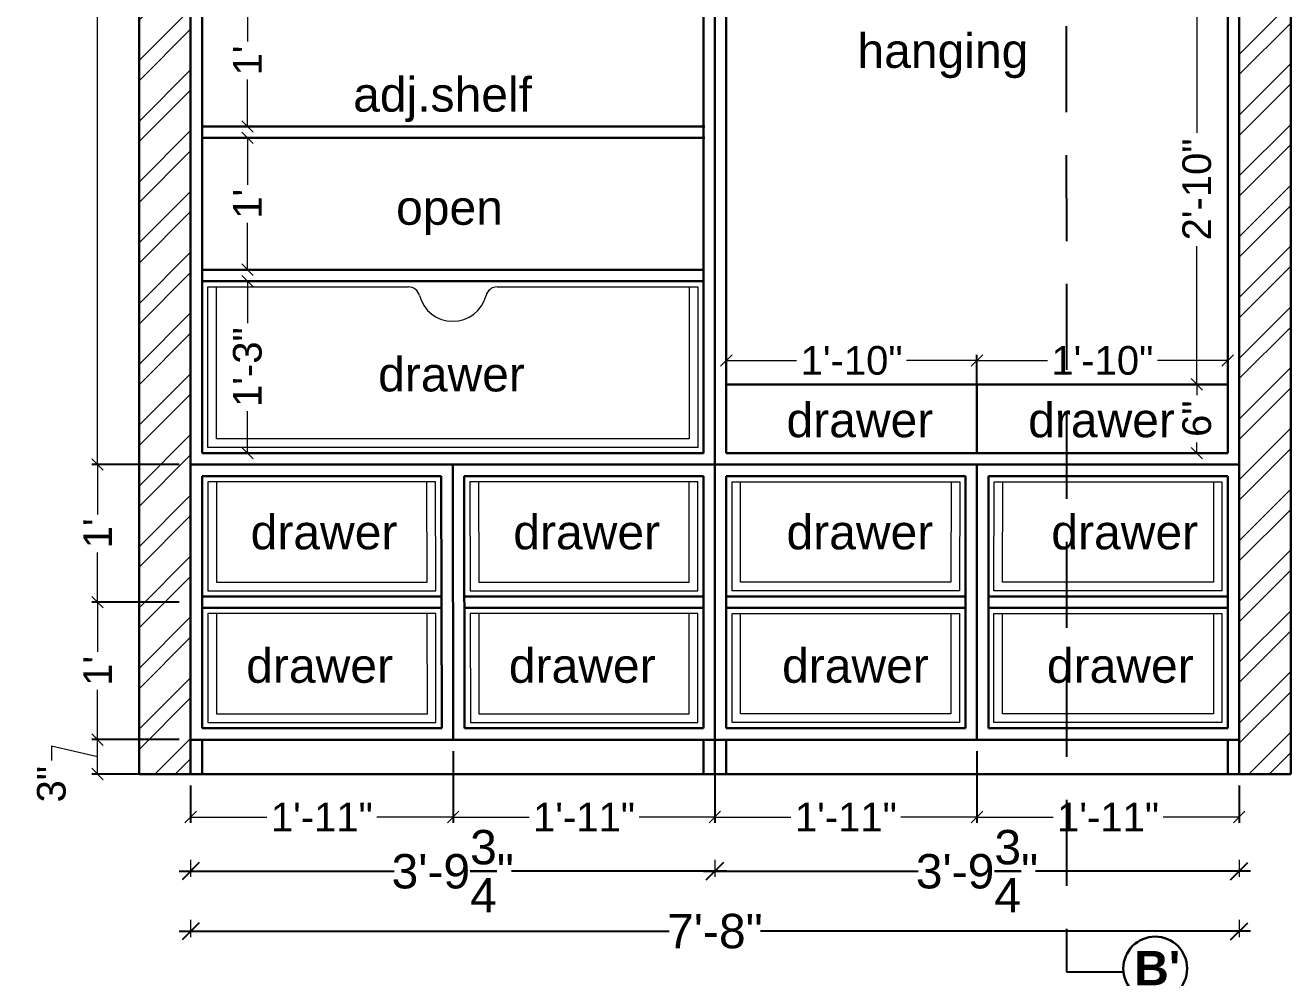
# Model space of a CAD drawing. Header units: millimetres. Extents: x 56222 to 3066687, y -650199 to -121287.
# Drawn here: x 136668.2 to 136778.6, y -182886.6 to -182803.5 of the extents above; entities that cross this region are included whole.
import ezdxf
from ezdxf import colors
from ezdxf.entities.mleader import LeaderData, LeaderLine
from ezdxf.math import Vec2, Vec3

# ---------------------------------------------------------------- set-up
doc = ezdxf.new("R2010")
doc.units = ezdxf.units.MM
doc.header["$MEASUREMENT"] = 0
doc.header["$PDMODE"] = 35
doc.linetypes.add('00 . GROUND FLOOR$0$DASHED', pattern=[0.75, 0.5, -0.25])
doc.layers.get('Defpoints').update_dxf_attribs({"color": 220})
doc.layers.add('AR HATCH-7', color=7, linetype='Continuous')
for name, color, linetype, lineweight in [('DIM.', 250, 'Continuous', 13), ('dim05', 1, 'Continuous', 13), ('FURNITURE', 32, 'Continuous', 9), ('FURNITURE-1', 252, 'Continuous', 13), ('Labelling', 1, 'Continuous', 25), ('Text', 7, 'Continuous', 15), ('wall', 7, 'Continuous', 30), ('XX~SLAB ( BEAM )~ ( DIM )', 7, 'Continuous', 9)]:
    doc.layers.add(name, color=color, linetype=linetype, lineweight=lineweight)
doc.styles.add('Arial', font='arial.ttf')
doc.styles.get("Standard").update_dxf_attribs({"font": 'arial.ttf', "height": 6})
doc.styles.add('style4', font='ARIALN.TTF')
doc.dimstyles.new('Archana', dxfattribs={"dimtxt": 3, "dimasz": 1.5, "dimexe": 0.5, "dimexo": 0.5, "dimgap": 0, "dimtad": 0, "dimzin": 0, "dimdsep": 46, "dimlunit": 4, "dimtxsty": 'Arial', "dimblk": 'OBLIQUE', "dimcen": 0, "dimdle": 1, "dimclrd": 1, "dimclre": 1, "dimclrt": 5, "dimadec": 0, "dimazin": 0, "dimtfac": 1, "dimtofl": 0, "dimtmove": 1, "dimatfit": 3, "dimfxl": 1, "dimfxlon": 1, "dimtolj": 1, "dimtzin": 0, "dimlwd": 25, "dimlwe": -1, "dimarcsym": 0})
doc.dimstyles.new('ISO-25', dxfattribs={"dimtxt": 2.5, "dimasz": 1, "dimexe": 0.5, "dimexo": 1, "dimtad": 0, "dimdec": 1, "dimlunit": 4, "dimtxsty": 'Standard', "dimblk": 'OBLIQUE', "dimcen": 2.5, "dimclrd": 1, "dimclre": 1, "dimclrt": 5, "dimadec": 0, "dimazin": 0, "dimtfac": 1, "dimtdec": 1, "dimtmove": 0, "dimatfit": 3, "dimfxl": 1, "dimlwd": -1, "dimarcsym": 0})

# ---------------------------------------------------------------- blocks, each defined once
blk = doc.blocks.new('_Oblique')
at = {"layer": 'wall', "color": 0, "lineweight": -2}
blk.add_line((-0.5, -0.5), (0.5, 0.5), dxfattribs=at)
blk = doc.blocks.new('*D699')
at = {"layer": 'Defpoints', "color": 0, "lineweight": 30, "transparency": 16777216}
for p in [(136705.52, -182865.85), (136682.61, -182868.85), (136705.52, -182872.6)]:
    blk.add_point(p, dxfattribs=at)
at = {"layer": 'dim05', "color": 1, "linetype": 'Continuous', "lineweight": -2, "transparency": 16777216}
for p, q in [((136705.52, -182866.85), (136705.52, -182873.1)), ((136682.61, -182869.85), (136682.61, -182873.1))]:
    blk.add_line(p, q, dxfattribs=at)
at = {"layer": 'dim05', "color": 1, "linetype": 'Continuous', "transparency": 16777216}
for p, q in [((136682.61, -182872.6), (136689.26, -182872.6)), ((136705.52, -182872.6), (136698.87, -182872.6))]:
    blk.add_line(p, q, dxfattribs=at)
at = {"layer": 'dim05', "color": 1, "transparency": 16777216, "rotation": 180}
blk.add_blockref('_Oblique', (136682.61, -182872.6), dxfattribs=at)
at = {"layer": 'dim05', "color": 1, "transparency": 16777216}
blk.add_blockref('_Oblique', (136705.52, -182872.6), dxfattribs=at)
at = {"layer": 'dim05', "color": 5, "lineweight": 25, "transparency": 16777216, "insert": (136694.06, -182872.6), "char_height": 2.5, "attachment_point": 5, "style": 'Arial'}
blk.add_mtext('1\'-11"', dxfattribs=at)
blk = doc.blocks.new('*D700')
at = {"layer": 'Defpoints', "color": 0, "lineweight": 30, "transparency": 16777216}
for p in [(136705.52, -182865.85), (136728.36, -182865.85), (136728.36, -182872.6)]:
    blk.add_point(p, dxfattribs=at)
at = {"layer": 'dim05', "color": 1, "linetype": 'Continuous', "lineweight": -2, "transparency": 16777216}
for p, q in [((136705.52, -182866.85), (136705.52, -182873.1)), ((136728.36, -182866.85), (136728.36, -182873.1))]:
    blk.add_line(p, q, dxfattribs=at)
at = {"layer": 'dim05', "color": 1, "linetype": 'Continuous', "transparency": 16777216}
for p, q in [((136705.52, -182872.6), (136712.14, -182872.6)), ((136728.36, -182872.6), (136721.74, -182872.6))]:
    blk.add_line(p, q, dxfattribs=at)
at = {"layer": 'dim05', "color": 1, "transparency": 16777216, "rotation": 180}
blk.add_blockref('_Oblique', (136705.52, -182872.6), dxfattribs=at)
at = {"layer": 'dim05', "color": 1, "transparency": 16777216}
blk.add_blockref('_Oblique', (136728.36, -182872.6), dxfattribs=at)
at = {"layer": 'dim05', "color": 5, "lineweight": 25, "transparency": 16777216, "insert": (136716.94, -182872.6), "char_height": 2.5, "attachment_point": 5, "style": 'Arial'}
blk.add_mtext('1\'-11"', dxfattribs=at)
blk = doc.blocks.new('*D701')
at = {"layer": 'Defpoints', "color": 0, "lineweight": 30, "transparency": 16777216}
for p in [(136728.36, -182865.85), (136751.23, -182865.85), (136751.23, -182872.6)]:
    blk.add_point(p, dxfattribs=at)
at = {"layer": 'dim05', "color": 1, "linetype": 'Continuous', "lineweight": -2, "transparency": 16777216}
for p, q in [((136728.36, -182866.85), (136728.36, -182873.1)), ((136751.23, -182866.85), (136751.23, -182873.1))]:
    blk.add_line(p, q, dxfattribs=at)
at = {"layer": 'dim05', "color": 1, "linetype": 'Continuous', "transparency": 16777216}
for p, q in [((136728.36, -182872.6), (136734.99, -182872.6)), ((136751.23, -182872.6), (136744.59, -182872.6))]:
    blk.add_line(p, q, dxfattribs=at)
at = {"layer": 'dim05', "color": 1, "transparency": 16777216, "rotation": 180}
blk.add_blockref('_Oblique', (136728.36, -182872.6), dxfattribs=at)
at = {"layer": 'dim05', "color": 1, "transparency": 16777216}
blk.add_blockref('_Oblique', (136751.23, -182872.6), dxfattribs=at)
at = {"layer": 'dim05', "color": 5, "lineweight": 25, "transparency": 16777216, "insert": (136739.79, -182872.6), "char_height": 2.5, "attachment_point": 5, "style": 'Arial'}
blk.add_mtext('1\'-11"', dxfattribs=at)
blk = doc.blocks.new('*D702')
at = {"layer": 'Defpoints', "color": 0, "lineweight": 30, "transparency": 16777216}
for p in [(136751.23, -182865.85), (136774.11, -182868.85), (136774.11, -182872.6)]:
    blk.add_point(p, dxfattribs=at)
at = {"layer": 'dim05', "color": 1, "linetype": 'Continuous', "lineweight": -2, "transparency": 16777216}
for p, q in [((136751.23, -182866.85), (136751.23, -182873.1)), ((136774.11, -182869.85), (136774.11, -182873.1))]:
    blk.add_line(p, q, dxfattribs=at)
at = {"layer": 'dim05', "color": 1, "linetype": 'Continuous', "transparency": 16777216}
for p, q in [((136751.23, -182872.6), (136757.87, -182872.6)), ((136774.11, -182872.6), (136767.47, -182872.6))]:
    blk.add_line(p, q, dxfattribs=at)
at = {"layer": 'dim05', "color": 1, "transparency": 16777216, "rotation": 180}
blk.add_blockref('_Oblique', (136751.23, -182872.6), dxfattribs=at)
at = {"layer": 'dim05', "color": 1, "transparency": 16777216}
blk.add_blockref('_Oblique', (136774.11, -182872.6), dxfattribs=at)
at = {"layer": 'dim05', "color": 5, "lineweight": 25, "transparency": 16777216, "insert": (136762.67, -182872.6), "char_height": 2.5, "attachment_point": 5, "style": 'Arial'}
blk.add_mtext('1\'-11"', dxfattribs=at)
blk = doc.blocks.new('*D703')
at = {"layer": 'Defpoints', "color": 0, "lineweight": 30, "transparency": 16777216}
for p in [(136674.49, -182865.85), (136682.61, -182865.85), (136682.61, -182868.85)]:
    blk.add_point(p, dxfattribs=at)
at = {"layer": 'dim05', "color": 1, "linetype": 'Continuous', "transparency": 16777216}
for p, q in [((136674.49, -182867.35), (136670.47, -182866.43)), ((136670.47, -182866.43), (136670.47, -182867.68)), ((136674.49, -182868.85), (136674.49, -182865.85))]:
    blk.add_line(p, q, dxfattribs=at)
at = {"layer": 'dim05', "color": 1, "linetype": 'Continuous', "lineweight": -2, "transparency": 16777216}
for p, q in [((136681.61, -182865.85), (136673.99, -182865.85)), ((136681.61, -182868.85), (136673.99, -182868.85))]:
    blk.add_line(p, q, dxfattribs=at)
at = {"layer": 'dim05', "color": 1, "transparency": 16777216}
for p, rotation in [((136674.49, -182865.85), 90), ((136674.49, -182868.85), 270)]:
    blk.add_blockref('_Oblique', p, dxfattribs=dict(at, rotation=rotation))
at = {"layer": 'dim05', "color": 5, "lineweight": 25, "transparency": 16777216, "insert": (136670.47, -182869.74), "char_height": 2.5, "attachment_point": 5, "rotation": 90, "style": 'Arial'}
blk.add_mtext('3"', dxfattribs=at)
blk = doc.blocks.new('*D704')
at = {"layer": 'Defpoints', "color": 0, "lineweight": 30, "transparency": 16777216}
for p in [(136674.49, -182853.85), (136682.61, -182853.85), (136682.61, -182865.85)]:
    blk.add_point(p, dxfattribs=at)
at = {"layer": 'dim05', "color": 1, "linetype": 'Continuous', "lineweight": -2, "transparency": 16777216}
for p, q in [((136681.61, -182853.85), (136673.99, -182853.85)), ((136681.61, -182865.85), (136673.99, -182865.85))]:
    blk.add_line(p, q, dxfattribs=at)
at = {"layer": 'dim05', "color": 1, "linetype": 'Continuous', "transparency": 16777216}
for p, q in [((136674.49, -182853.85), (136674.49, -182858.2)), ((136674.49, -182865.85), (136674.49, -182861.51))]:
    blk.add_line(p, q, dxfattribs=at)
at = {"layer": 'dim05', "color": 1, "transparency": 16777216}
for p, rotation in [((136674.49, -182853.85), 90), ((136674.49, -182865.85), 270)]:
    blk.add_blockref('_Oblique', p, dxfattribs=dict(at, rotation=rotation))
at = {"layer": 'dim05', "color": 5, "lineweight": 25, "transparency": 16777216, "insert": (136674.49, -182859.85), "char_height": 2.5, "attachment_point": 5, "rotation": 90, "style": 'Arial'}
blk.add_mtext("1'", dxfattribs=at)
blk = doc.blocks.new('*D705')
at = {"layer": 'Defpoints', "color": 0, "lineweight": 30, "transparency": 16777216}
for p in [(136674.49, -182841.85), (136682.61, -182841.85), (136682.61, -182853.85)]:
    blk.add_point(p, dxfattribs=at)
at = {"layer": 'dim05', "color": 1, "linetype": 'Continuous', "lineweight": -2, "transparency": 16777216}
for p, q in [((136681.61, -182841.85), (136673.99, -182841.85)), ((136681.61, -182853.85), (136673.99, -182853.85))]:
    blk.add_line(p, q, dxfattribs=at)
at = {"layer": 'dim05', "color": 1, "linetype": 'Continuous', "transparency": 16777216}
for p, q in [((136674.49, -182841.85), (136674.49, -182846.2)), ((136674.49, -182853.85), (136674.49, -182849.51))]:
    blk.add_line(p, q, dxfattribs=at)
at = {"layer": 'dim05', "color": 1, "transparency": 16777216}
for p, rotation in [((136674.49, -182841.85), 90), ((136674.49, -182853.85), 270)]:
    blk.add_blockref('_Oblique', p, dxfattribs=dict(at, rotation=rotation))
at = {"layer": 'dim05', "color": 5, "lineweight": 25, "transparency": 16777216, "insert": (136674.49, -182847.85), "char_height": 2.5, "attachment_point": 5, "rotation": 90, "style": 'Arial'}
blk.add_mtext("1'", dxfattribs=at)
blk = doc.blocks.new('*D706')
at = {"layer": 'Defpoints', "color": 0, "lineweight": 30, "transparency": 16777216}
for p in [(136674.49, -182751.86), (136682.61, -182751.86), (136682.61, -182841.85)]:
    blk.add_point(p, dxfattribs=at)
at = {"layer": 'dim05', "color": 1, "linetype": 'Continuous', "lineweight": -2, "transparency": 16777216}
for p, q in [((136681.61, -182751.86), (136673.99, -182751.86)), ((136681.61, -182841.85), (136673.99, -182841.85))]:
    blk.add_line(p, q, dxfattribs=at)
at = {"layer": 'dim05', "color": 1, "linetype": 'Continuous', "transparency": 16777216}
for p, q in [((136674.49, -182751.86), (136674.49, -182792.92)), ((136674.49, -182841.85), (136674.49, -182800.79))]:
    blk.add_line(p, q, dxfattribs=at)
at = {"layer": 'dim05', "color": 1, "transparency": 16777216}
for p, rotation in [((136674.49, -182751.86), 90), ((136674.49, -182841.85), 270)]:
    blk.add_blockref('_Oblique', p, dxfattribs=dict(at, rotation=rotation))
at = {"layer": 'dim05', "color": 5, "lineweight": 25, "transparency": 16777216, "insert": (136674.49, -182796.85), "char_height": 2.5, "attachment_point": 5, "rotation": 90, "style": 'Arial'}
blk.add_mtext('7\'-6"', dxfattribs=at)
blk = doc.blocks.new('*D709')
at = {"layer": 'Defpoints', "color": 0, "lineweight": 30, "transparency": 16777216}
for p in [(136691.95, -182800.85), (136687.57, -182812.35), (136692.88, -182812.35)]:
    blk.add_point(p, dxfattribs=at)
at = {"layer": 'dim05', "color": 1, "linetype": 'Continuous', "lineweight": -2, "transparency": 16777216}
for p, q in [((136690.95, -182800.85), (136687.07, -182800.85)), ((136691.88, -182812.35), (136687.07, -182812.35))]:
    blk.add_line(p, q, dxfattribs=at)
at = {"layer": 'dim05', "color": 1, "linetype": 'Continuous', "transparency": 16777216}
for p, q in [((136687.57, -182800.85), (136687.57, -182804.95)), ((136687.57, -182812.35), (136687.57, -182808.26))]:
    blk.add_line(p, q, dxfattribs=at)
at = {"layer": 'dim05', "color": 1, "transparency": 16777216}
for p, rotation in [((136687.57, -182800.85), 90), ((136687.57, -182812.35), 270)]:
    blk.add_blockref('_Oblique', p, dxfattribs=dict(at, rotation=rotation))
at = {"layer": 'dim05', "color": 5, "lineweight": 25, "transparency": 16777216, "insert": (136687.57, -182806.6), "char_height": 2.5, "attachment_point": 5, "rotation": 90, "style": 'Arial'}
blk.add_mtext("1'", dxfattribs=at)
blk = doc.blocks.new('*D710')
at = {"layer": 'Defpoints', "color": 0, "lineweight": 30, "transparency": 16777216}
for p in [(136693.08, -182813.35), (136687.57, -182824.85), (136690.07, -182824.85)]:
    blk.add_point(p, dxfattribs=at)
at = {"layer": 'dim05', "color": 1, "linetype": 'Continuous', "lineweight": -2, "transparency": 16777216}
for p, q in [((136692.08, -182813.35), (136687.07, -182813.35)), ((136689.07, -182824.85), (136687.07, -182824.85))]:
    blk.add_line(p, q, dxfattribs=at)
at = {"layer": 'dim05', "color": 1, "linetype": 'Continuous', "transparency": 16777216}
for p, q in [((136687.57, -182813.35), (136687.57, -182817.45)), ((136687.57, -182824.85), (136687.57, -182820.76))]:
    blk.add_line(p, q, dxfattribs=at)
at = {"layer": 'dim05', "color": 1, "transparency": 16777216}
for p, rotation in [((136687.57, -182813.35), 90), ((136687.57, -182824.85), 270)]:
    blk.add_blockref('_Oblique', p, dxfattribs=dict(at, rotation=rotation))
at = {"layer": 'dim05', "color": 5, "lineweight": 25, "transparency": 16777216, "insert": (136687.57, -182819.1), "char_height": 2.5, "attachment_point": 5, "rotation": 90, "style": 'Arial'}
blk.add_mtext("1'", dxfattribs=at)
blk = doc.blocks.new('*D711')
at = {"layer": 'Defpoints', "color": 0, "lineweight": 30, "transparency": 16777216}
for p in [(136688.24, -182825.85), (136687.57, -182840.85), (136689.05, -182840.85)]:
    blk.add_point(p, dxfattribs=at)
at = {"layer": 'dim05', "color": 1, "linetype": 'Continuous', "lineweight": -2, "transparency": 16777216}
for p, q in [((136687.24, -182825.85), (136687.07, -182825.85)), ((136688.05, -182840.85), (136687.07, -182840.85))]:
    blk.add_line(p, q, dxfattribs=at)
at = {"layer": 'dim05', "color": 1, "linetype": 'Continuous', "transparency": 16777216}
for p, q in [((136687.57, -182825.85), (136687.57, -182829.52)), ((136687.57, -182840.85), (136687.57, -182837.18))]:
    blk.add_line(p, q, dxfattribs=at)
at = {"layer": 'dim05', "color": 1, "transparency": 16777216}
for p, rotation in [((136687.57, -182825.85), 90), ((136687.57, -182840.85), 270)]:
    blk.add_blockref('_Oblique', p, dxfattribs=dict(at, rotation=rotation))
at = {"layer": 'dim05', "color": 5, "lineweight": 25, "transparency": 16777216, "insert": (136687.57, -182833.35), "char_height": 2.5, "attachment_point": 5, "rotation": 90, "style": 'Arial'}
blk.add_mtext('1\'-3"', dxfattribs=at)
blk = doc.blocks.new('*D712')
at = {"layer": 'Defpoints', "color": 0, "lineweight": 30, "transparency": 16777216}
for p in [(136751.23, -182832.78), (136729.36, -182834.85), (136751.23, -182834.85)]:
    blk.add_point(p, dxfattribs=at)
at = {"layer": 'dim05', "color": 1, "linetype": 'Continuous', "lineweight": -2, "transparency": 16777216}
for p, q in [((136729.36, -182833.85), (136729.36, -182832.28)), ((136751.23, -182833.85), (136751.23, -182832.28))]:
    blk.add_line(p, q, dxfattribs=at)
at = {"layer": 'dim05', "color": 1, "linetype": 'Continuous', "transparency": 16777216}
for p, q in [((136729.36, -182832.78), (136735.49, -182832.78)), ((136751.23, -182832.78), (136745.09, -182832.78))]:
    blk.add_line(p, q, dxfattribs=at)
at = {"layer": 'dim05', "color": 1, "transparency": 16777216, "rotation": 180}
blk.add_blockref('_Oblique', (136729.36, -182832.78), dxfattribs=at)
at = {"layer": 'dim05', "color": 1, "transparency": 16777216}
blk.add_blockref('_Oblique', (136751.23, -182832.78), dxfattribs=at)
at = {"layer": 'dim05', "color": 5, "lineweight": 25, "transparency": 16777216, "insert": (136740.29, -182832.78), "char_height": 2.5, "attachment_point": 5, "style": 'Arial'}
blk.add_mtext('1\'-10"', dxfattribs=at)
blk = doc.blocks.new('*D713')
at = {"layer": 'Defpoints', "color": 0, "lineweight": 30, "transparency": 16777216}
for p in [(136773.11, -182832.78), (136751.23, -182836.22), (136773.11, -182836.22)]:
    blk.add_point(p, dxfattribs=at)
at = {"layer": 'dim05', "color": 1, "linetype": 'Continuous', "lineweight": -2, "transparency": 16777216}
for p, q in [((136751.23, -182835.22), (136751.23, -182832.28)), ((136773.11, -182835.22), (136773.11, -182832.28))]:
    blk.add_line(p, q, dxfattribs=at)
at = {"layer": 'dim05', "color": 1, "linetype": 'Continuous', "transparency": 16777216}
for p, q in [((136751.23, -182832.78), (136757.37, -182832.78)), ((136773.11, -182832.78), (136766.97, -182832.78))]:
    blk.add_line(p, q, dxfattribs=at)
at = {"layer": 'dim05', "color": 1, "transparency": 16777216, "rotation": 180}
blk.add_blockref('_Oblique', (136751.23, -182832.78), dxfattribs=at)
at = {"layer": 'dim05', "color": 1, "transparency": 16777216}
blk.add_blockref('_Oblique', (136773.11, -182832.78), dxfattribs=at)
at = {"layer": 'dim05', "color": 5, "lineweight": 25, "transparency": 16777216, "insert": (136762.17, -182832.78), "char_height": 2.5, "attachment_point": 5, "style": 'Arial'}
blk.add_mtext('1\'-10"', dxfattribs=at)
blk = doc.blocks.new('*D714')
at = {"layer": 'Defpoints', "color": 0, "lineweight": 30, "transparency": 16777216}
for p in [(136770.42, -182834.85), (136770.5, -182834.85), (136770.5, -182840.85)]:
    blk.add_point(p, dxfattribs=at)
at = {"layer": 'dim05', "color": 1, "linetype": 'Continuous', "lineweight": -2, "transparency": 16777216}
for p, q in [((136769.5, -182834.85), (136769.92, -182834.85)), ((136769.5, -182840.85), (136769.92, -182840.85))]:
    blk.add_line(p, q, dxfattribs=at)
at = {"layer": 'dim05', "color": 1, "linetype": 'Continuous', "transparency": 16777216}
for p, q in [((136770.42, -182834.85), (136770.42, -182835.79)), ((136770.42, -182840.85), (136770.42, -182839.92))]:
    blk.add_line(p, q, dxfattribs=at)
at = {"layer": 'dim05', "color": 1, "transparency": 16777216}
for p, rotation in [((136770.42, -182834.85), 90), ((136770.42, -182840.85), 270)]:
    blk.add_blockref('_Oblique', p, dxfattribs=dict(at, rotation=rotation))
at = {"layer": 'dim05', "color": 5, "lineweight": 25, "transparency": 16777216, "insert": (136770.42, -182837.85), "char_height": 2.5, "attachment_point": 5, "rotation": 90, "style": 'Arial'}
blk.add_mtext('6"', dxfattribs=at)
blk = doc.blocks.new('*D715')
at = {"layer": 'Defpoints', "color": 0, "lineweight": 30, "transparency": 16777216}
for p in [(136770.42, -182800.85), (136770.8, -182800.85), (136770.5, -182834.85)]:
    blk.add_point(p, dxfattribs=at)
at = {"layer": 'dim05', "color": 1, "linetype": 'Continuous', "lineweight": -2, "transparency": 16777216}
for p, q in [((136769.8, -182800.85), (136769.92, -182800.85)), ((136769.5, -182834.85), (136769.92, -182834.85))]:
    blk.add_line(p, q, dxfattribs=at)
at = {"layer": 'dim05', "color": 1, "linetype": 'Continuous', "transparency": 16777216}
for p, q in [((136770.42, -182800.85), (136770.42, -182812.91)), ((136770.42, -182834.85), (136770.42, -182822.8))]:
    blk.add_line(p, q, dxfattribs=at)
at = {"layer": 'dim05', "color": 1, "transparency": 16777216}
for p, rotation in [((136770.42, -182800.85), 90), ((136770.42, -182834.85), 270)]:
    blk.add_blockref('_Oblique', p, dxfattribs=dict(at, rotation=rotation))
at = {"layer": 'dim05', "color": 5, "lineweight": 25, "transparency": 16777216, "insert": (136770.42, -182817.85), "char_height": 2.5, "attachment_point": 5, "rotation": 90, "style": 'Arial'}
blk.add_mtext('2\'-10"', dxfattribs=at)
blk = doc.blocks.new('*D718')
at = {"layer": 'Defpoints', "color": 0, "lineweight": 30, "transparency": 16777216}
for p in [(136682.61, -182868.85), (136728.36, -182868.85), (136728.36, -182877.33)]:
    blk.add_point(p, dxfattribs=at)
at = {"layer": 'FURNITURE', "color": 1, "transparency": 16777216}
for p, q in [((136682.61, -182876.33), (136682.61, -182877.83)), ((136728.36, -182876.33), (136728.36, -182877.83))]:
    blk.add_line(p, q, dxfattribs=at)
at = {"layer": 'FURNITURE', "color": 1, "lineweight": 25, "transparency": 16777216}
for p, q in [((136681.61, -182877.33), (136700.36, -182877.33)), ((136729.36, -182877.33), (136710.6, -182877.33))]:
    blk.add_line(p, q, dxfattribs=at)
at = {"layer": 'FURNITURE', "color": 1, "lineweight": 25, "transparency": 16777216, "xscale": 1.5, "yscale": 1.5, "zscale": 1.5, "rotation": 180}
blk.add_blockref('_Oblique', (136682.61, -182877.33), dxfattribs=at)
at = {"layer": 'FURNITURE', "color": 1, "lineweight": 25, "transparency": 16777216, "xscale": 1.5, "yscale": 1.5, "zscale": 1.5}
blk.add_blockref('_Oblique', (136728.36, -182877.33), dxfattribs=at)
at = {"layer": 'FURNITURE', "color": 5, "lineweight": 30, "transparency": 16777216, "insert": (136705.48, -182877.33), "char_height": 3, "attachment_point": 5, "style": 'Arial'}
blk.add_mtext('\\A1;3\'-9{\\H1x;\\S3/4;}"', dxfattribs=at)
blk = doc.blocks.new('*D719')
at = {"layer": 'Defpoints', "color": 0, "lineweight": 30, "transparency": 16777216}
for p in [(136728.36, -182868.85), (136774.11, -182868.85), (136774.11, -182877.33)]:
    blk.add_point(p, dxfattribs=at)
at = {"layer": 'FURNITURE', "color": 1, "transparency": 16777216}
for p, q in [((136728.36, -182876.33), (136728.36, -182877.83)), ((136774.11, -182876.33), (136774.11, -182877.83))]:
    blk.add_line(p, q, dxfattribs=at)
at = {"layer": 'FURNITURE', "color": 1, "lineweight": 25, "transparency": 16777216}
for p, q in [((136727.36, -182877.33), (136746.11, -182877.33)), ((136775.11, -182877.33), (136756.35, -182877.33))]:
    blk.add_line(p, q, dxfattribs=at)
at = {"layer": 'FURNITURE', "color": 1, "lineweight": 25, "transparency": 16777216, "xscale": 1.5, "yscale": 1.5, "zscale": 1.5, "rotation": 180}
blk.add_blockref('_Oblique', (136728.36, -182877.33), dxfattribs=at)
at = {"layer": 'FURNITURE', "color": 1, "lineweight": 25, "transparency": 16777216, "xscale": 1.5, "yscale": 1.5, "zscale": 1.5}
blk.add_blockref('_Oblique', (136774.11, -182877.33), dxfattribs=at)
at = {"layer": 'FURNITURE', "color": 5, "lineweight": 30, "transparency": 16777216, "insert": (136751.23, -182877.33), "char_height": 3, "attachment_point": 5, "style": 'Arial'}
blk.add_mtext('\\A1;3\'-9{\\H1x;\\S3/4;}"', dxfattribs=at)
blk = doc.blocks.new('*D752')
at = {"layer": 'Defpoints', "color": 0, "lineweight": 30, "transparency": 16777216}
for p in [(136682.61, -182868.85), (136774.11, -182868.85), (136774.11, -182882.57)]:
    blk.add_point(p, dxfattribs=at)
at = {"layer": 'FURNITURE', "color": 1, "transparency": 16777216}
for p, q in [((136682.61, -182881.57), (136682.61, -182883.07)), ((136774.11, -182881.57), (136774.11, -182883.07))]:
    blk.add_line(p, q, dxfattribs=at)
at = {"layer": 'FURNITURE', "color": 1, "lineweight": 25, "transparency": 16777216}
for p, q in [((136681.61, -182882.57), (136724.38, -182882.57)), ((136775.11, -182882.57), (136732.33, -182882.57))]:
    blk.add_line(p, q, dxfattribs=at)
at = {"layer": 'FURNITURE', "color": 1, "lineweight": 25, "transparency": 16777216, "xscale": 1.5, "yscale": 1.5, "zscale": 1.5, "rotation": 180}
blk.add_blockref('_Oblique', (136682.61, -182882.57), dxfattribs=at)
at = {"layer": 'FURNITURE', "color": 1, "lineweight": 25, "transparency": 16777216, "xscale": 1.5, "yscale": 1.5, "zscale": 1.5}
blk.add_blockref('_Oblique', (136774.11, -182882.57), dxfattribs=at)
at = {"layer": 'FURNITURE', "color": 5, "lineweight": 30, "transparency": 16777216, "insert": (136728.36, -182882.57), "char_height": 3, "attachment_point": 5, "style": 'Arial'}
blk.add_mtext('\\A1;7\'-8"', dxfattribs=at)

msp = doc.modelspace()

# ---------------------------------------------------------------- hatches: boundary and pattern name
at = {"layer": 'AR HATCH-7', "lineweight": 9, "true_color": 0x939598}
h = msp.add_hatch(dxfattribs=at)
h.set_pattern_fill('ANSI32', color=252, scale=10)
h.set_pattern_definition([(45, (2294.0926, -376.7315), (-2.65165043, 2.65165043), []), (45, (2295.8603, -376.7315), (-2.65165043, 2.65165043), [])])
h.paths.add_polyline_path([(136682.606, -182757.855), (136678.106, -182757.855), (136678.106, -182868.855), (136682.606, -182868.855)])
h.paths.add_polyline_path([(136778.606, -182757.855), (136774.106, -182757.855), (136774.106, -182868.855), (136778.606, -182868.855)])

# ---------------------------------------------------------------- linework, layer by layer
at = {"layer": 'FURNITURE', "lineweight": 30}
for p, q in [((136682.606, -182757.855), (136682.606, -182868.855)), ((136774.106, -182757.855), (136774.106, -182868.855)), ((136683.606, -182758.855), (136683.606, -182840.855)), ((136727.356, -182840.855), (136727.356, -182758.855)), ((136728.356, -182841.855), (136728.356, -182758.855)), ((136729.356, -182840.855), (136729.356, -182758.855)), ((136773.106, -182758.855), (136773.106, -182840.855)), ((136727.481, -182812.355), (136683.731, -182812.355)), ((136727.481, -182813.355), (136683.731, -182813.355)), ((136727.356, -182824.855), (136683.606, -182824.855)), ((136683.606, -182825.855), (136727.356, -182825.855)), ((136727.356, -182825.855), (136683.606, -182825.855)), ((136773.106, -182834.855), (136729.356, -182834.855)), ((136751.231, -182834.855), (136751.231, -182840.855)), ((136727.356, -182840.855), (136683.606, -182840.855)), ((136773.106, -182840.855), (136729.356, -182840.855)), ((136774.106, -182841.855), (136682.606, -182841.855)), ((136705.482, -182841.855), (136705.522, -182865.855)), ((136706.482, -182841.853), (136706.482, -182841.855)), ((136728.356, -182868.855), (136728.356, -182841.855)), ((136751.231, -182841.855), (136751.231, -182865.855)), ((136683.606, -182842.855), (136683.606, -182864.855)), ((136704.484, -182842.855), (136683.606, -182842.855)), ((136704.484, -182842.855), (136704.52, -182864.855)), ((136727.356, -182842.855), (136706.484, -182842.855)), ((136706.484, -182842.855), (136706.52, -182864.855)), ((136727.356, -182864.855), (136727.356, -182842.855)), ((136729.356, -182864.855), (136729.356, -182842.855)), ((136750.231, -182842.855), (136729.356, -182842.855)), ((136750.231, -182842.855), (136750.231, -182864.855)), ((136773.106, -182842.855), (136752.231, -182842.855)), ((136752.231, -182842.855), (136752.231, -182864.855)), ((136773.106, -182842.855), (136773.106, -182864.855)), ((136683.606, -182853.355), (136704.501, -182853.355)), ((136706.501, -182853.355), (136727.356, -182853.355)), ((136729.356, -182853.355), (136750.231, -182853.355)), ((136752.231, -182853.355), (136773.106, -182853.355)), ((136683.606, -182854.355), (136704.503, -182854.355)), ((136706.503, -182854.355), (136727.356, -182854.355)), ((136729.356, -182854.355), (136750.231, -182854.355)), ((136752.231, -182854.355), (136773.106, -182854.355)), ((136683.606, -182864.855), (136704.52, -182864.855)), ((136706.52, -182864.855), (136727.356, -182864.855)), ((136729.356, -182864.855), (136750.231, -182864.855)), ((136752.231, -182864.855), (136773.106, -182864.855)), ((136682.606, -182865.855), (136774.106, -182865.855)), ((136683.606, -182865.855), (136683.606, -182868.855)), ((136704.522, -182865.855), (136704.522, -182865.856)), ((136727.356, -182868.855), (136727.356, -182865.855)), ((136729.356, -182868.855), (136729.356, -182865.855)), ((136773.106, -182865.855), (136773.106, -182868.855))]:
    msp.add_line(p, q, dxfattribs=at)
at = {"layer": 'FURNITURE', "lineweight": 13}
for p, q in [((136684.106, -182840.355), (136684.106, -182826.355)), ((136684.106, -182826.355), (136701.608, -182826.355)), ((136709.354, -182826.355), (136726.856, -182826.355)), ((136726.856, -182826.355), (136726.856, -182840.355)), ((136726.856, -182840.355), (136684.106, -182840.355))]:
    msp.add_line(p, q, dxfattribs=at)
msp.add_lwpolyline([(136726.106, -182826.355), (136726.106, -182839.605), (136684.856, -182839.605), (136684.856, -182826.355)], dxfattribs=at)
for points in [[(136703.985, -182843.355), (136684.106, -182843.355), (136684.106, -182852.855), (136704, -182852.855)], [(136703.235, -182843.355), (136684.855, -182843.355), (136684.856, -182852.105), (136703.249, -182852.105)], [(136726.856, -182843.355), (136706.985, -182843.355), (136707, -182852.855), (136726.856, -182852.855)], [(136726.106, -182843.355), (136707.736, -182843.355), (136707.749, -182852.105), (136726.106, -182852.105)], [(136729.856, -182843.355), (136749.726, -182843.355), (136749.711, -182852.855), (136729.856, -182852.855)], [(136730.606, -182843.355), (136748.975, -182843.355), (136748.962, -182852.105), (136730.606, -182852.105)], [(136752.726, -182843.355), (136772.606, -182843.355), (136772.606, -182852.855), (136752.711, -182852.855)], [(136753.476, -182843.355), (136771.856, -182843.355), (136771.856, -182852.105), (136753.462, -182852.105)], [(136704.004, -182854.855), (136684.106, -182854.855), (136684.106, -182864.355), (136704.019, -182864.355)], [(136703.254, -182854.855), (136684.855, -182854.855), (136684.856, -182863.605), (136703.268, -182863.605)], [(136726.856, -182854.855), (136707.004, -182854.855), (136707.019, -182864.355), (136726.856, -182864.355)], [(136726.105, -182854.855), (136707.754, -182854.855), (136707.768, -182863.605), (136726.106, -182863.605)], [(136729.856, -182854.855), (136749.707, -182854.855), (136749.692, -182864.355), (136729.856, -182864.355)], [(136730.606, -182854.855), (136748.957, -182854.855), (136748.943, -182863.605), (136730.606, -182863.605)], [(136752.707, -182854.855), (136772.606, -182854.855), (136772.606, -182864.355), (136752.692, -182864.355)], [(136753.457, -182854.855), (136771.856, -182854.855), (136771.856, -182863.605), (136753.443, -182863.605)]]:
    msp.add_lwpolyline(points, close=True, dxfattribs=at)
for centre, radius, start, end in [((136701.608, -182827.355), 1, 14.47751, 90), ((136705.481, -182826.355), 3, 194.47751, 345.52249), ((136709.354, -182827.355), 1, 90, 165.52249)]:
    msp.add_arc(centre, radius, start, end, dxfattribs=at)
at = {"layer": 'FURNITURE-1', "color": 252, "linetype": '00 . GROUND FLOOR$0$DASHED', "lineweight": 25, "ltscale": 15, "true_color": 0x939598}
msp.add_lwpolyline([(136763.998, -182736.098), (136759.012, -182736.098), (136759.039, -182886.113), (136763.998, -182886.113)], dxfattribs=at)
at = {"layer": 'FURNITURE-1', "color": 1, "linetype": 'ByBlock', "lineweight": 30}
msp.add_circle((136766.783, -182885.821), 2.785, dxfattribs=at)
at = {"layer": 'XX~SLAB ( BEAM )~ ( DIM )', "lineweight": 30}
for p, q in [((136678.106, -182757.855), (136678.106, -182868.855)), ((136682.606, -182757.855), (136682.606, -182868.855)), ((136774.106, -182757.855), (136774.106, -182868.855)), ((136778.606, -182757.855), (136778.606, -182868.855)), ((136678.106, -182868.855), (136778.606, -182868.855))]:
    msp.add_line(p, q, dxfattribs=at)

# ---------------------------------------------------------------- texts
at = {"layer": 'DIM.', "color": 1, "insert": (136764.945, -182884.283, -2.248), "char_height": 3, "attachment_point": 1}
msp.add_mtext_dynamic_manual_height_columns("{\\fArial|b1|i0|c0|p34;B'}", width=81.87572, gutter_width=1.128, heights=[0], dxfattribs=at)
at = {"layer": 'Labelling', "ltscale": 10, "char_height": 3, "width": 47.9166, "attachment_point": 7}
for s, insert in [('\\A1;{\\fArial Greek|b0|i0|c0|p34;hanging}', (136740.8, -182808.15, -0.015)), ('\\A1;{\\fArial Greek|b0|i0|c0|p34;adj.shelf}', (136696.792, -182811.967, -0.015)), ('\\A1;{\\fArial Greek|b0|i0|c0|p34;open}', (136700.539, -182821.835, -0.015)), ('\\A1;{\\fArial Greek|b0|i0|c0|p34;drawer}', (136698.972, -182835.512, -0.015)), ('\\A1;{\\fArial Greek|b0|i0|c0|p34;drawer}', (136734.607, -182839.51, -0.015)), ('\\A1;{\\fArial Greek|b0|i0|c0|p34;drawer}', (136755.695, -182839.51, -0.015)), ('\\A1;{\\fArial Greek|b0|i0|c0|p34;drawer}', (136687.847, -182849.288, -0.015)), ('\\A1;{\\fArial Greek|b0|i0|c0|p34;drawer}', (136710.766, -182849.288, -0.015)), ('\\A1;{\\fArial Greek|b0|i0|c0|p34;drawer}', (136734.607, -182849.288, -0.015)), ('\\A1;{\\fArial Greek|b0|i0|c0|p34;drawer}', (136757.719, -182849.288, -0.015)), ('\\A1;{\\fArial Greek|b0|i0|c0|p34;drawer}', (136687.461, -182860.931, -0.015)), ('\\A1;{\\fArial Greek|b0|i0|c0|p34;drawer}', (136710.38, -182860.931, -0.015)), ('\\A1;{\\fArial Greek|b0|i0|c0|p34;drawer}', (136734.22, -182860.931, -0.015)), ('\\A1;{\\fArial Greek|b0|i0|c0|p34;drawer}', (136757.333, -182860.931, -0.015))]:
    msp.add_mtext(s, dxfattribs=dict(at, insert=insert))

# ---------------------------------------------------------------- dimensions: what is measured, and where the dimension line sits
at = {"layer": 'dim05', "color": 27, "lineweight": 25, "true_color": 0x7d5120}
for base, p1, p2, override, picture, middle in [((136674.486, -182751.855), (136682.606, -182841.855), (136682.606, -182751.855), {"dimtxsty": 'Arial'}, '*D706', (136674.486, -182796.855)), ((136687.572606701, -182812.354720041), (136691.951970775, -182800.85472004), (136692.876367235, -182812.35472004), {"dimdec": 0, "dimtxsty": 'Arial'}, '*D709', (136687.572606701, -182806.60472004)), ((136770.419, -182800.855), (136770.502, -182834.855), (136770.803, -182800.855), {"dimtxsty": 'Arial'}, '*D715', (136770.419, -182817.855)), ((136687.572606701, -182824.854720041), (136693.079741587, -182813.35472004), (136690.065720369, -182824.854720041), {"dimdec": 0, "dimtxsty": 'Arial'}, '*D710', (136687.572606701, -182819.104720041)), ((136687.573, -182840.855), (136688.242, -182825.855), (136689.055, -182840.855), {"dimtxsty": 'Arial'}, '*D711', (136687.573, -182833.355)), ((136770.419, -182834.855), (136770.502, -182840.855), (136770.502, -182834.855), {"dimtxsty": 'Arial'}, '*D714', (136770.419, -182837.855)), ((136674.486, -182841.855), (136682.606, -182853.855), (136682.606, -182841.855), {"dimtxsty": 'Arial'}, '*D705', (136674.486, -182847.855)), ((136674.486, -182853.855), (136682.606, -182865.855), (136682.606, -182853.855), {"dimtxsty": 'Arial'}, '*D704', (136674.486, -182859.855))]:
    dim = msp.add_linear_dim(base=base, p1=p1, p2=p2, angle=90, dimstyle='ISO-25', override=override, dxfattribs=at)
    dim.commit()
    dim.dimension.update_dxf_attribs({"geometry": picture, "text_midpoint": middle})
for base, p1, p2, picture, middle in [((136751.231, -182832.782), (136729.356, -182834.855), (136751.231, -182834.855), '*D712', (136740.293, -182832.782)), ((136773.106, -182832.782), (136751.231, -182836.22), (136773.106, -182836.22), '*D713', (136762.168, -182832.782)), ((136705.522, -182872.601), (136682.606, -182868.855), (136705.522, -182865.855), '*D699', (136694.064, -182872.601)), ((136728.356, -182872.601), (136705.522, -182865.855), (136728.356, -182865.855), '*D700', (136716.939, -182872.601)), ((136751.231, -182872.601), (136728.356, -182865.855), (136751.231, -182865.855), '*D701', (136739.793, -182872.601)), ((136774.106, -182872.601), (136751.231, -182865.855), (136774.106, -182868.855), '*D702', (136762.668, -182872.601))]:
    dim = msp.add_linear_dim(base=base, p1=p1, p2=p2, dimstyle='ISO-25', override={"dimtxsty": 'Arial'}, dxfattribs=at)
    dim.commit()
    dim.dimension.update_dxf_attribs({"geometry": picture, "text_midpoint": middle})
dim = msp.add_linear_dim(base=(136674.486, -182865.855), p1=(136682.606, -182868.855), p2=(136682.606, -182865.855), angle=90, dimstyle='ISO-25', override={"dimtxsty": 'Arial', "dimtmove": 1}, dxfattribs=at)
dim.commit()
dim.dimension.update_dxf_attribs({"geometry": '*D703', "text_midpoint": (136670.472, -182868.304), "dimtype": 160})
at = {"layer": 'FURNITURE', "lineweight": 30}
for base, p1, p2, picture, middle in [((136728.356, -182877.334), (136682.606, -182868.855), (136728.356, -182868.855), '*D718', (136705.481, -182877.334)), ((136774.106, -182877.334), (136728.356, -182868.855), (136774.106, -182868.855), '*D719', (136751.231, -182877.334))]:
    dim = msp.add_linear_dim(base=base, p1=p1, p2=p2, dimstyle='Archana', dxfattribs=at)
    dim.commit()
    dim.dimension.update_dxf_attribs({"geometry": picture, "text_midpoint": middle})
dim = msp.add_linear_dim(base=(136774.105534017, -182882.566532773), p1=(136682.605534017, -182868.854720041), p2=(136774.105534017, -182868.854720041), dimstyle='Archana', override={"dimdec": 0}, dxfattribs=at)
dim.commit()
dim.dimension.update_dxf_attribs({"geometry": '*D752', "text_midpoint": (136728.355534017, -182882.566532773)})

# ---------------------------------------------------------------- leaders
at = {"layer": 'Text', "color": 1, "lineweight": 0, "ltscale": 20}
ml = msp.add_multileader_mtext('Standard', dxfattribs=at)
ml.set_content('handle_HDF+pu \\Pfinish', color=1, style='style4')
ml.set_leader_properties()
ml.build(insert=Vec2(0, 0))
ml.multileader.update_dxf_attribs({"dogleg_length": 2.025, "arrow_head_size": 2})
ctx = ml.context
ctx.base_point, ctx.char_height, ctx.arrow_head_size, ctx.landing_gap_size, ctx.plane_origin = Vec3(136637.867, -182817.338), 3, 2, 0.4, Vec3(136570.832, -182814.338)
notes = []
notes.append((ctx, [(0, (1, 1, 0), (136635.843, -182817.338), (1, 0), 2.025, [(0, [(136607.997, -182817.527)], 0, [])])]))
ctx.mtext.insert = Vec3(136638.267, -182815.813)
for ctx, leaders in notes:
    for number, flags, end, landing, length, lines in leaders:
        leader = LeaderData()
        leader.index, (leader.has_last_leader_line, leader.has_dogleg_vector, leader.attachment_direction) = number, flags
        leader.last_leader_point, leader.dogleg_vector, leader.dogleg_length = Vec3(end), Vec3(landing), length
        for number, points, colour, breaks in lines:
            line = LeaderLine()
            line.index, line.vertices, line.color, line.breaks = number, Vec3.list(points), colors.encode_raw_color(colour), breaks
            leader.lines.append(line)
        ctx.leaders.append(leader)

doc.saveas('drawing.dxf')
